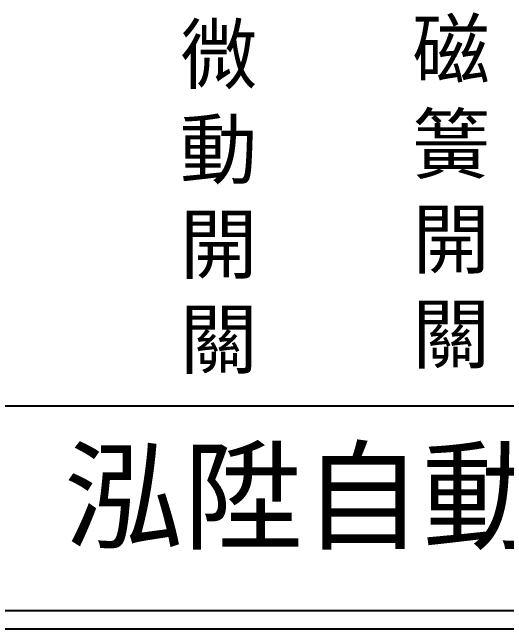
# Model space of a CAD drawing. Extents: x 325 to 612, y 3 to 207.
# Drawn here: x 360.39 to 394.26, y 3 to 45.21 of the extents above; entities that cross this region are included whole.
import ezdxf

# ---------------------------------------------------------------- set-up
doc = ezdxf.new("R2010")
doc.units = 0
doc.layers.add('圖框層', color=7, linetype='CONTINUOUS')
doc.layers.add('標尺寸層', color=3, linetype='CONTINUOUS')
doc.styles.add('CNS', font='romanc.shx', dxfattribs={"bigfont": 'chineset.shx'})
doc.styles.add('STSL', font='KAIU.TTF')

msp = doc.modelspace()

# ---------------------------------------------------------------- linework, layer by layer
at = {"layer": '圖框層', "color": 0}
msp.add_line((326.569, 18.25), (611.07, 18.25), dxfattribs=at)
at = {"layer": '圖框層', "color": 7}
for p, q in [((326.569, 4.25), (611.07, 4.25)), ((325.319, 3), (612.319, 3))]:
    msp.add_line(p, q, dxfattribs=at)

# ---------------------------------------------------------------- texts
at = {"layer": '圖框層', "color": 0, "style": 'STSL'}
msp.add_text('泓陞自動化科技有限公司', height=6, dxfattribs=at).set_placement((363.923, 9.076))
at = {"layer": '標尺寸層', "color": 7, "char_height": 3.9, "width": 4.96081, "attachment_point": 5, "style": 'CNS'}
for s, insert in [('{\\fDFKai-SB|b0|i0|c136|p65;磁簧開關}', (390.451, 32.72)), ('{\\fDFKai-SB|b0|i0|c136|p65;微動開關}', (374.526, 32.362))]:
    msp.add_mtext(s, dxfattribs=dict(at, insert=insert))

doc.saveas('drawing.dxf')
